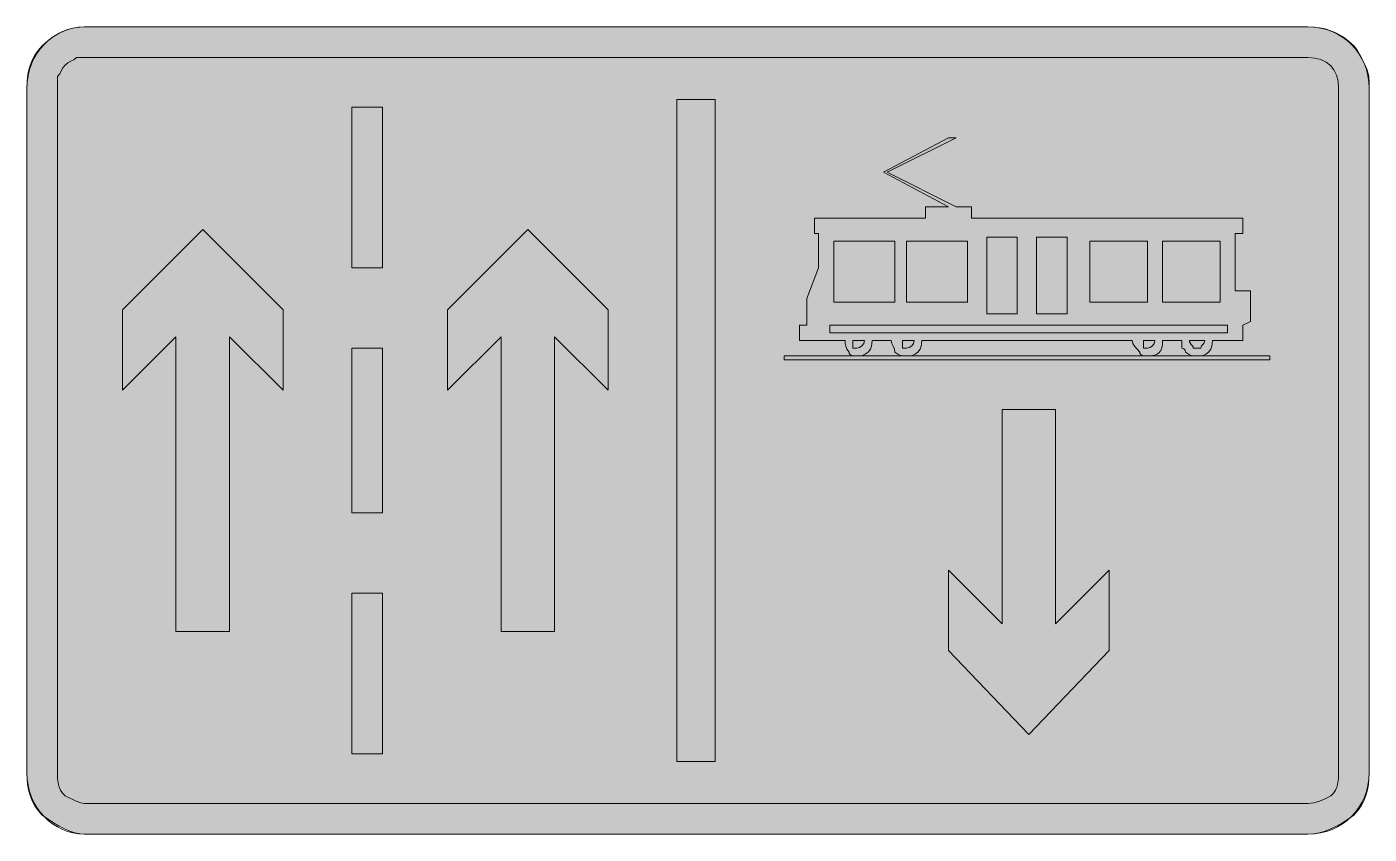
# Model space of a CAD drawing. Header units: metres. Extents: x 73 to 494, y 8 to 261.
import ezdxf

# ---------------------------------------------------------------- set-up
doc = ezdxf.new("R2010")
doc.units = ezdxf.units.M
for name, color, linetype, true_color in [('FILL_BLUE_0000FF', 7, 'Continuous', 0x0000ff), ('FILL_WHITE_FFFFFF', 7, 'Continuous', 0xffffff), ('STROKE_BLUE_0000FF', 7, 'Continuous', 0x0000ff)]:
    doc.layers.add(name, color=color, linetype=linetype, true_color=true_color)

msp = doc.modelspace()

# ---------------------------------------------------------------- hatches: boundary and pattern name
at = {"layer": 'FILL_BLUE_0000FF', "true_color": 0x0000ff}
h = msp.add_hatch(color=7, dxfattribs=at)
h.dxf.hatch_style = 1
h.paths.add_polyline_path([(477.19, 251.59), (479.08, 251.1), (480.72, 250.3), (482.1, 249.21), (483.19, 247.83), (483.99, 246.19), (484.48, 244.3), (484.65, 242.16), (484.65, 27.36), (484.61, 25.56), (484.35, 23.76), (484.06, 22.86), (483.64, 21.96), (483.04, 21.06), (482.25, 20.16), (480.45, 19.28), (478.65, 18.51), (476.85, 17.97), (475.05, 17.76), (91.05, 17.76), (89.94, 17.97), (88.5, 18.51), (85.05, 20.16), (84.26, 21.06), (83.66, 21.96), (83.24, 22.86), (82.95, 23.76), (82.69, 25.56), (82.65, 27.36), (82.65, 242.16), (82.65, 245.76), (83.36, 246.66), (83.85, 247.56), (84.34, 248.46), (85.05, 249.36), (85.95, 250.07), (86.85, 250.56), (87.75, 251.05), (88.65, 251.76), (91.05, 251.76), (475.05, 251.76), (477.19, 251.59)])
at = {"layer": 'FILL_WHITE_FFFFFF', "true_color": 0xffffff}
h = msp.add_hatch(color=7, dxfattribs=at)
h.dxf.hatch_style = 1
h.paths.add_polyline_path([(476.85, 261.3), (478.65, 261.1), (480.45, 260.73), (482.25, 260.16), (484.05, 259.37), (485.85, 258.32), (487.65, 257), (489.45, 255.36), (490.35, 254.25), (491.25, 252.81), (493.05, 249.36), (493.74, 247.56), (494.1, 245.76), (494.23, 243.96), (494.25, 242.16), (494.25, 27.36), (494.19, 25.56), (494.01, 23.78), (493.68, 22.02), (493.2, 20.31), (492.55, 18.65), (491.72, 17.07), (490.69, 15.56), (489.45, 14.16), (487.65, 12.87), (485.85, 11.7), (484.05, 10.68), (482.25, 9.81), (480.45, 9.11), (478.65, 8.59), (476.85, 8.27), (475.05, 8.16), (91.05, 8.16), (89.65, 8.27), (88.14, 8.59), (86.56, 9.11), (84.9, 9.81), (83.19, 10.68), (81.43, 11.7), (77.85, 14.16), (76.61, 15.56), (75.58, 17.07), (74.75, 18.65), (74.1, 20.31), (73.62, 22.02), (73.29, 23.78), (73.11, 25.56), (73.05, 27.36), (73.05, 242.16), (73.11, 243.96), (73.29, 245.74), (73.62, 247.5), (74.1, 249.21), (74.75, 250.87), (75.58, 252.45), (76.61, 253.96), (77.85, 255.36), (79.65, 257), (81.43, 258.32), (83.19, 259.37), (84.9, 260.16), (86.56, 260.73), (88.14, 261.1), (89.65, 261.3), (91.05, 261.36), (475.05, 261.36), (476.85, 261.3)])
h = msp.add_hatch(color=7, dxfattribs=at)
h.dxf.hatch_style = 1
h.paths.add_polyline_path([(184.65, 185.76), (175.05, 185.76), (175.05, 236.16), (184.65, 236.16), (184.65, 185.76)])
h = msp.add_hatch(color=7, dxfattribs=at)
h.dxf.hatch_style = 1
h.paths.add_polyline_path([(289.05, 30.96), (277.05, 30.96), (277.05, 238.56), (289.05, 238.56), (289.05, 30.96)])
h = msp.add_hatch(color=7, dxfattribs=at)
h.dxf.hatch_style = 1
h.paths.add_polyline_path([(444.54, 160.26), (443.85, 159.36), (442.95, 158.67), (442.05, 158.31), (441.15, 158.18), (440.25, 158.16), (439.35, 158.18), (438.45, 158.31), (437.55, 158.67), (436.65, 159.36), (436.5, 159.96), (436.14, 160.37), (435.85, 160.51), (435.45, 160.56), (435.45, 162.96), (429.45, 162.96), (429.39, 161.72), (429.21, 160.69), (428.88, 159.86), (428.4, 159.21), (427.75, 158.73), (426.92, 158.4), (425.89, 158.22), (424.65, 158.16), (423.77, 158.18), (423, 158.31), (422.46, 158.67), (422.3, 158.96), (422.25, 159.36), (420.6, 161.16), (420.06, 162.06), (419.85, 162.96), (353.85, 162.96), (353.83, 162.06), (353.7, 161.16), (353.34, 160.26), (352.65, 159.36), (351.75, 158.67), (350.85, 158.31), (349.95, 158.18), (349.05, 158.16), (348.15, 158.18), (347.25, 158.31), (346.35, 158.67), (345.45, 159.36), (345.26, 160.26), (344.85, 161.16), (344.44, 162.06), (344.25, 162.96), (338.25, 162.96), (338.23, 162.06), (338.1, 161.16), (337.74, 160.26), (337.05, 159.36), (336.15, 158.67), (335.25, 158.31), (334.35, 158.18), (333.45, 158.16), (332.57, 158.18), (331.8, 158.31), (331.26, 158.67), (331.1, 158.96), (331.05, 159.36), (330.36, 160.26), (330, 161.16), (329.87, 162.06), (329.85, 162.96), (315.45, 162.96), (315.45, 167.76), (317.85, 167.76), (317.85, 176.16), (321.45, 185.76), (321.45, 196.56), (320.25, 196.56), (320.25, 201.36), (355.05, 201.36), (355.05, 204.96), (362.25, 204.96), (341.85, 215.76), (362.25, 226.56), (364.65, 226.56), (343.05, 215.76), (364.65, 204.96), (369.45, 204.96), (369.45, 201.36), (454.65, 201.36), (454.65, 196.56), (452.25, 196.56), (452.25, 178.56), (457.05, 178.56), (457.05, 168.96), (454.65, 167.76), (454.65, 162.96), (445.05, 162.96), (445.03, 162.06), (444.9, 161.16), (444.54, 160.26)])
h.paths.add_polyline_path([(429.45, 194.16), (429.45, 174.96), (447.45, 174.96), (447.45, 194.16), (429.45, 194.16)], flags=16)
h.paths.add_polyline_path([(424.65, 194.16), (406.65, 194.16), (406.65, 174.96), (424.65, 174.96), (424.65, 194.16)], flags=16)
h.paths.add_polyline_path([(389.85, 195.36), (389.85, 171.36), (399.45, 171.36), (399.45, 195.36), (389.85, 195.36)], flags=16)
h.paths.add_polyline_path([(383.85, 195.36), (374.25, 195.36), (374.25, 171.36), (383.85, 171.36), (383.85, 195.36)], flags=16)
h.paths.add_polyline_path([(349.05, 194.16), (349.05, 174.96), (368.25, 174.96), (368.25, 194.16), (349.05, 194.16)], flags=16)
h.paths.add_polyline_path([(345.45, 194.16), (326.25, 194.16), (326.25, 174.96), (345.45, 174.96), (345.45, 194.16)], flags=16)
h.paths.add_polyline_path([(325.05, 165.36), (449.85, 165.36), (449.85, 167.76), (325.05, 167.76), (325.05, 165.36)], flags=16)
h.paths.add_polyline_path([(335.1, 161.31), (335.64, 162.08), (335.85, 162.96), (332.25, 162.96), (332.25, 160.56), (333.45, 160.56), (334.33, 160.77), (335.1, 161.31)], flags=16)
h.paths.add_polyline_path([(349.93, 160.77), (350.7, 161.31), (351.24, 162.08), (351.45, 162.96), (347.85, 162.96), (347.85, 160.56), (349.05, 160.56), (349.93, 160.77)], flags=16)
h.paths.add_polyline_path([(424.65, 160.56), (425.53, 160.77), (426.3, 161.31), (426.84, 162.08), (427.05, 162.96), (423.45, 162.96), (423.45, 160.56), (424.65, 160.56)], flags=16)
h.paths.add_polyline_path([(437.9, 162.56), (438.04, 162.25), (438.45, 161.76), (438.86, 161.27), (439, 160.96), (439.05, 160.56), (440.25, 160.56), (441.45, 160.56), (441.5, 160.96), (441.64, 161.27), (442.05, 161.76), (442.46, 162.25), (442.6, 162.56), (442.65, 162.96), (437.85, 162.96), (437.9, 162.56)], flags=16)
h = msp.add_hatch(color=7, dxfattribs=at)
h.dxf.hatch_style = 1
h.paths.add_polyline_path([(128.25, 197.76), (153.45, 172.56), (153.45, 147.36), (136.65, 164.16), (136.65, 71.76), (119.85, 71.76), (119.85, 164.16), (103.05, 147.36), (103.05, 172.56), (128.25, 197.76)])
h = msp.add_hatch(color=7, dxfattribs=at)
h.dxf.hatch_style = 1
h.paths.add_polyline_path([(230.25, 197.76), (255.45, 172.56), (255.45, 147.36), (238.65, 164.16), (238.65, 71.76), (221.85, 71.76), (221.85, 164.16), (205.05, 147.36), (205.05, 172.56), (230.25, 197.76)])
h = msp.add_hatch(color=7, dxfattribs=at)
h.dxf.hatch_style = 1
h.paths.add_polyline_path([(184.65, 108.96), (175.05, 108.96), (175.05, 160.56), (184.65, 160.56), (184.65, 108.96)])
h = msp.add_hatch(color=7, dxfattribs=at)
h.dxf.hatch_style = 1
h.paths.add_polyline_path([(463.05, 156.96), (310.65, 156.96), (310.65, 158.16), (463.05, 158.16), (463.05, 156.96)])
h = msp.add_hatch(color=7, dxfattribs=at)
h.dxf.hatch_style = 1
h.paths.add_polyline_path([(362.25, 90.96), (379.05, 74.16), (379.05, 141.36), (395.85, 141.36), (395.85, 74.16), (412.65, 90.96), (412.65, 65.76), (387.45, 39.36), (362.25, 65.76), (362.25, 90.96)])
h = msp.add_hatch(color=7, dxfattribs=at)
h.dxf.hatch_style = 1
h.paths.add_polyline_path([(184.65, 33.36), (175.05, 33.36), (175.05, 83.76), (184.65, 83.76), (184.65, 33.36)])

# ---------------------------------------------------------------- linework, layer by layer
at = {"layer": 'FILL_BLUE_0000FF', "lineweight": 0, "true_color": 0x0000ff}
msp.add_lwpolyline([(477.19, 251.59), (479.08, 251.1), (480.72, 250.3), (482.1, 249.21), (483.19, 247.83), (483.99, 246.19), (484.48, 244.3), (484.65, 242.16), (484.65, 27.36), (484.61, 25.56), (484.35, 23.76), (484.06, 22.86), (483.64, 21.96), (483.04, 21.06), (482.25, 20.16), (480.45, 19.28), (478.65, 18.51), (476.85, 17.97), (475.05, 17.76), (91.05, 17.76), (89.94, 17.97), (88.5, 18.51), (85.05, 20.16), (84.26, 21.06), (83.66, 21.96), (83.24, 22.86), (82.95, 23.76), (82.69, 25.56), (82.65, 27.36), (82.65, 242.16), (82.65, 245.76), (83.36, 246.66), (83.85, 247.56), (84.34, 248.46), (85.05, 249.36), (85.95, 250.07), (86.85, 250.56), (87.75, 251.05), (88.65, 251.76), (91.05, 251.76), (475.05, 251.76)], close=True, dxfattribs=at)
at = {"layer": 'FILL_WHITE_FFFFFF', "lineweight": 0, "true_color": 0xffffff}
for points in [[(476.85, 261.3), (478.65, 261.1), (480.45, 260.73), (482.25, 260.16), (484.05, 259.37), (485.85, 258.32), (487.65, 257), (489.45, 255.36), (490.35, 254.25), (491.25, 252.81), (493.05, 249.36), (493.74, 247.56), (494.1, 245.76), (494.23, 243.96), (494.25, 242.16), (494.25, 27.36), (494.19, 25.56), (494.01, 23.78), (493.68, 22.02), (493.2, 20.31), (492.55, 18.65), (491.72, 17.07), (490.69, 15.56), (489.45, 14.16), (487.65, 12.87), (485.85, 11.7), (484.05, 10.68), (482.25, 9.81), (480.45, 9.11), (478.65, 8.59), (476.85, 8.27), (475.05, 8.16), (91.05, 8.16), (89.65, 8.27), (88.14, 8.59), (86.56, 9.11), (84.9, 9.81), (83.19, 10.68), (81.43, 11.7), (77.85, 14.16), (76.61, 15.56), (75.58, 17.07), (74.75, 18.65), (74.1, 20.31), (73.62, 22.02), (73.29, 23.78), (73.11, 25.56), (73.05, 27.36), (73.05, 242.16), (73.11, 243.96), (73.29, 245.74), (73.62, 247.5), (74.1, 249.21), (74.75, 250.87), (75.58, 252.45), (76.61, 253.96), (77.85, 255.36), (79.65, 257), (81.43, 258.32), (83.19, 259.37), (84.9, 260.16), (86.56, 260.73), (88.14, 261.1), (89.65, 261.3), (91.05, 261.36), (475.05, 261.36)], [(184.65, 185.76), (175.05, 185.76), (175.05, 236.16), (184.65, 236.16)], [(289.05, 30.96), (277.05, 30.96), (277.05, 238.56), (289.05, 238.56)], [(444.54, 160.26), (443.85, 159.36), (442.95, 158.67), (442.05, 158.31), (441.15, 158.18), (440.25, 158.16), (439.35, 158.18), (438.45, 158.31), (437.55, 158.67), (436.65, 159.36), (436.5, 159.96), (436.14, 160.37), (435.85, 160.51), (435.45, 160.56), (435.45, 162.96), (429.45, 162.96), (429.39, 161.72), (429.21, 160.69), (428.88, 159.86), (428.4, 159.21), (427.75, 158.73), (426.92, 158.4), (425.89, 158.22), (424.65, 158.16), (423.77, 158.18), (423, 158.31), (422.46, 158.67), (422.3, 158.96), (422.25, 159.36), (420.6, 161.16), (420.06, 162.06), (419.85, 162.96), (353.85, 162.96), (353.83, 162.06), (353.7, 161.16), (353.34, 160.26), (352.65, 159.36), (351.75, 158.67), (350.85, 158.31), (349.95, 158.18), (349.05, 158.16), (348.15, 158.18), (347.25, 158.31), (346.35, 158.67), (345.45, 159.36), (345.26, 160.26), (344.85, 161.16), (344.44, 162.06), (344.25, 162.96), (338.25, 162.96), (338.23, 162.06), (338.1, 161.16), (337.74, 160.26), (337.05, 159.36), (336.15, 158.67), (335.25, 158.31), (334.35, 158.18), (333.45, 158.16), (332.57, 158.18), (331.8, 158.31), (331.26, 158.67), (331.1, 158.96), (331.05, 159.36), (330.36, 160.26), (330, 161.16), (329.87, 162.06), (329.85, 162.96), (315.45, 162.96), (315.45, 167.76), (317.85, 167.76), (317.85, 176.16), (321.45, 185.76), (321.45, 196.56), (320.25, 196.56), (320.25, 201.36), (355.05, 201.36), (355.05, 204.96), (362.25, 204.96), (341.85, 215.76), (362.25, 226.56), (364.65, 226.56), (343.05, 215.76), (364.65, 204.96), (369.45, 204.96), (369.45, 201.36), (454.65, 201.36), (454.65, 196.56), (452.25, 196.56), (452.25, 178.56), (457.05, 178.56), (457.05, 168.96), (454.65, 167.76), (454.65, 162.96), (445.05, 162.96), (445.03, 162.06), (444.9, 161.16)], [(128.25, 197.76), (153.45, 172.56), (153.45, 147.36), (136.65, 164.16), (136.65, 71.76), (119.85, 71.76), (119.85, 164.16), (103.05, 147.36), (103.05, 172.56)], [(230.25, 197.76), (255.45, 172.56), (255.45, 147.36), (238.65, 164.16), (238.65, 71.76), (221.85, 71.76), (221.85, 164.16), (205.05, 147.36), (205.05, 172.56)], [(345.45, 194.16), (326.25, 194.16), (326.25, 174.96), (345.45, 174.96)], [(349.05, 194.16), (349.05, 174.96), (368.25, 174.96), (368.25, 194.16)], [(383.85, 195.36), (374.25, 195.36), (374.25, 171.36), (383.85, 171.36)], [(389.85, 195.36), (389.85, 171.36), (399.45, 171.36), (399.45, 195.36)], [(424.65, 194.16), (406.65, 194.16), (406.65, 174.96), (424.65, 174.96)], [(429.45, 194.16), (429.45, 174.96), (447.45, 174.96), (447.45, 194.16)], [(325.05, 165.36), (449.85, 165.36), (449.85, 167.76), (325.05, 167.76)], [(184.65, 108.96), (175.05, 108.96), (175.05, 160.56), (184.65, 160.56)], [(335.1, 161.31), (335.64, 162.08), (335.85, 162.96), (332.25, 162.96), (332.25, 160.56), (333.45, 160.56), (334.33, 160.77)], [(349.93, 160.77), (350.7, 161.31), (351.24, 162.08), (351.45, 162.96), (347.85, 162.96), (347.85, 160.56), (349.05, 160.56)], [(424.65, 160.56), (425.53, 160.77), (426.3, 161.31), (426.84, 162.08), (427.05, 162.96), (423.45, 162.96), (423.45, 160.56)], [(437.9, 162.56), (438.04, 162.25), (438.45, 161.76), (438.86, 161.27), (439, 160.96), (439.05, 160.56), (440.25, 160.56), (441.45, 160.56), (441.5, 160.96), (441.64, 161.27), (442.05, 161.76), (442.46, 162.25), (442.6, 162.56), (442.65, 162.96), (437.85, 162.96)], [(463.05, 156.96), (310.65, 156.96), (310.65, 158.16), (463.05, 158.16)], [(362.25, 90.96), (379.05, 74.16), (379.05, 141.36), (395.85, 141.36), (395.85, 74.16), (412.65, 90.96), (412.65, 65.76), (387.45, 39.36), (362.25, 65.76)], [(184.65, 33.36), (175.05, 33.36), (175.05, 83.76), (184.65, 83.76)]]:
    msp.add_lwpolyline(points, close=True, dxfattribs=at)
at = {"layer": 'STROKE_BLUE_0000FF', "lineweight": 0, "true_color": 0x0000ff}
msp.add_lwpolyline([(475.05, 261.36), (477.05, 261.26), (478.98, 260.98), (480.83, 260.51), (482.61, 259.88), (484.29, 259.08), (485.87, 258.13), (487.34, 257.04), (488.7, 255.81), (489.93, 254.45), (491.02, 252.98), (491.97, 251.4), (492.77, 249.72), (493.4, 247.94), (493.87, 246.09), (494.15, 244.16), (494.25, 242.16), (494.25, 27.36), (494.15, 25.36), (493.87, 23.43), (493.4, 21.58), (492.77, 19.8), (491.97, 18.12), (491.02, 16.54), (489.93, 15.07), (488.7, 13.71), (487.34, 12.48), (485.87, 11.39), (484.29, 10.44), (482.61, 9.64), (480.83, 9.01), (478.98, 8.54), (477.05, 8.26), (475.05, 8.16), (91.05, 8.16), (89.27, 8.26), (87.52, 8.54), (85.82, 9.01), (84.19, 9.64), (82.62, 10.44), (81.14, 11.39), (79.74, 12.48), (78.45, 13.71), (77.27, 15.07), (76.21, 16.54), (75.29, 18.12), (74.51, 19.8), (73.89, 21.58), (73.43, 23.43), (73.15, 25.36), (73.05, 27.36), (73.05, 242.16), (73.15, 244.16), (73.43, 246.09), (73.89, 247.94), (74.51, 249.72), (75.29, 251.4), (76.21, 252.98), (77.27, 254.45), (78.45, 255.81), (79.74, 257.04), (81.14, 258.13), (82.62, 259.08), (84.19, 259.88), (85.82, 260.51), (87.52, 260.98), (89.27, 261.26), (91.05, 261.36), (475.05, 261.36)], dxfattribs=at)

doc.saveas('drawing.dxf')
